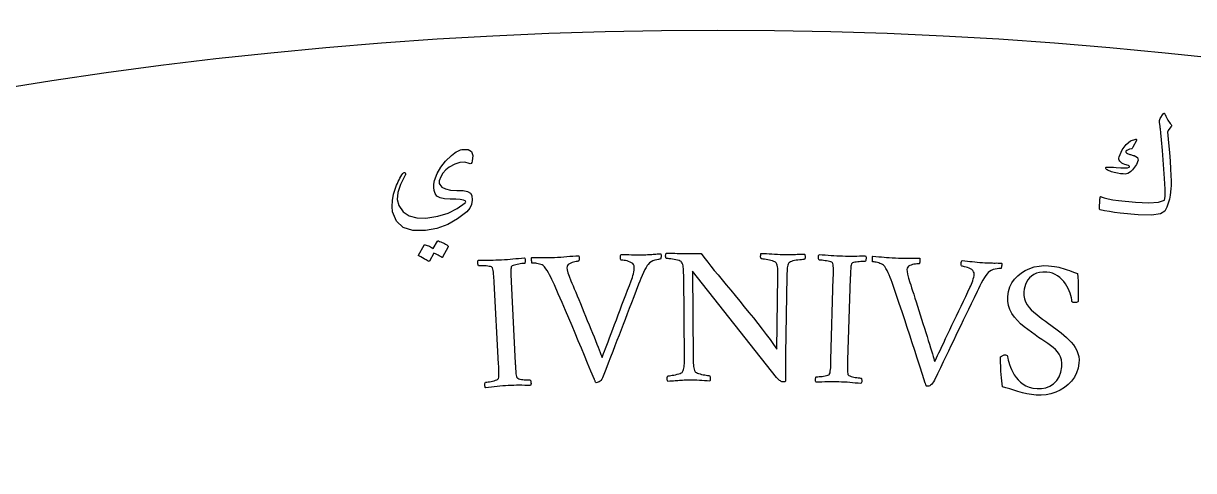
# Model space of a CAD drawing. Header units: millimetres. Extents: x -82 to 82, y -82 to 107.
# Drawn here: x -9.86 to 6.76, y 55.87 to 62.22 of the extents above; entities that cross this region are included whole.
import ezdxf

# ---------------------------------------------------------------- set-up
doc = ezdxf.new("R2010")
doc.units = ezdxf.units.MM
doc.layers.add('ENGRAVE', color=7, linetype='Continuous')
doc.layers.add('TEXT', color=5, linetype='Continuous')

msp = doc.modelspace()

# ---------------------------------------------------------------- linework, layer by layer
at = {"layer": 'ENGRAVE'}
for radius in [80.85, 80.85, 78.6844, 74.6625, 74.6625, 71.4862, 65.5875, 65.5875, 62.1225]:
    msp.add_circle((0, 0), radius, dxfattribs=at)
at = {"layer": 'TEXT'}
for points in [[(6.3519, 60.9226), (6.3605, 60.9016), (6.3696, 60.8816), (6.3793, 60.8626), (6.3895, 60.8446), (6.4005, 60.8276), (6.4122, 60.8116), (6.4248, 60.7965), (6.4382, 60.7824), (6.4431, 60.7747), (6.4441, 60.7663), (6.4412, 60.7571), (6.4345, 60.7472), (6.3947, 60.6952), (6.3908, 60.6895), (6.3879, 60.6846), (6.3861, 60.6806), (6.3853, 60.6774), (6.4003, 60.5239), (6.4127, 60.3853), (6.4226, 60.2616), (6.4299, 60.1528), (6.4347, 60.0591), (6.4369, 59.9804), (6.4364, 59.917), (6.4333, 59.8686), (6.4236, 59.7779), (6.4188, 59.7493), (6.4127, 59.7207), (6.4052, 59.6922), (6.3963, 59.6637), (6.3859, 59.6352), (6.3739, 59.6068), (6.3602, 59.5785), (6.345, 59.5502), (6.2848, 59.5122), (6.1593, 59.4953), (5.9686, 59.4989), (5.7125, 59.5225), (5.6328, 59.5329), (5.5592, 59.5445), (5.4918, 59.5573), (5.4305, 59.5713), (5.4251, 59.5743), (5.4214, 59.5783), (5.4194, 59.5832), (5.4191, 59.5892), (5.42, 59.6178), (5.421, 59.6438), (5.4222, 59.6672), (5.4234, 59.688), (5.4248, 59.7064), (5.4264, 59.7228), (5.4281, 59.737), (5.4299, 59.7491), (5.4313, 59.7559), (5.4341, 59.7595), (5.4382, 59.7599), (5.4437, 59.7572), (5.4858, 59.7401), (5.5406, 59.7254), (5.6083, 59.7129), (5.6887, 59.7026), (5.9296, 59.6792), (6.1192, 59.6717), (6.2576, 59.6804), (6.3447, 59.7057), (6.3506, 59.7621), (6.35, 59.8658), (6.3429, 60.0168), (6.3291, 60.215), (6.3134, 60.4137), (6.3008, 60.5641), (6.2913, 60.6661), (6.2851, 60.7197), (6.283, 60.7345), (6.281, 60.7482), (6.2791, 60.7611), (6.2773, 60.773), (6.2757, 60.7838), (6.2742, 60.7934), (6.2728, 60.8019), (6.2716, 60.8091), (6.2699, 60.8249), (6.2709, 60.8396), (6.2747, 60.8534), (6.2813, 60.8662), (6.3244, 60.9329), (6.3278, 60.9374), (6.3313, 60.9401), (6.3349, 60.9413), (6.3386, 60.9408), (6.3428, 60.9379), (6.3464, 60.9339), (6.3495, 60.9288), (6.3519, 60.9226)], [(5.9347, 60.5753), (5.9382, 60.5745), (5.9411, 60.5728), (5.9435, 60.5702), (5.9452, 60.5668), (5.9457, 60.5638), (5.9456, 60.5606), (5.945, 60.5573), (5.944, 60.5538), (5.895, 60.4594), (5.8892, 60.4499), (5.8835, 60.4427), (5.8777, 60.4379), (5.8719, 60.4354), (5.8477, 60.4311), (5.8269, 60.4243), (5.8094, 60.4151), (5.7951, 60.4035), (5.7919, 60.397), (5.7947, 60.3895), (5.8036, 60.381), (5.8185, 60.3713), (5.8286, 60.3667), (5.8391, 60.3623), (5.8499, 60.3581), (5.8612, 60.3541), (5.8729, 60.3503), (5.8852, 60.3466), (5.8981, 60.3431), (5.9117, 60.3398), (5.9571, 60.3156), (5.9683, 60.2739), (5.9453, 60.2147), (5.8881, 60.1381), (5.8655, 60.1159), (5.8439, 60.0989), (5.8233, 60.0872), (5.8036, 60.0808), (5.7825, 60.0785), (5.7537, 60.0795), (5.7173, 60.0838), (5.6732, 60.0914), (5.6507, 60.0957), (5.6294, 60.1007), (5.6094, 60.1061), (5.5906, 60.1122), (5.573, 60.1185), (5.5565, 60.1247), (5.5413, 60.1308), (5.5271, 60.1368), (5.5186, 60.1426), (5.5127, 60.1489), (5.5095, 60.1556), (5.5089, 60.1628), (5.5107, 60.17), (5.5147, 60.1749), (5.5208, 60.1775), (5.529, 60.1778), (5.5552, 60.1771), (5.5848, 60.1759), (5.6179, 60.1741), (5.6544, 60.1717), (5.7226, 60.1673), (5.7761, 60.1663), (5.8149, 60.1687), (5.839, 60.1747), (5.8423, 60.1766), (5.8442, 60.1793), (5.8448, 60.1829), (5.844, 60.1873), (5.8426, 60.1901), (5.8398, 60.1929), (5.8356, 60.1955), (5.83, 60.198), (5.7772, 60.2162), (5.7552, 60.2249), (5.7366, 60.2351), (5.7215, 60.2468), (5.7098, 60.2601), (5.7003, 60.2752), (5.6952, 60.2905), (5.6947, 60.3057), (5.6986, 60.321), (5.7427, 60.4226), (5.7967, 60.4988), (5.8607, 60.5497), (5.9347, 60.5753)], [(-3.5354, 60.2288), (-3.597, 60.2454), (-3.6645, 60.2421), (-3.7377, 60.2191), (-3.8167, 60.1762), (-3.866, 60.1369), (-3.9061, 60.0911), (-3.9372, 60.0389), (-3.9591, 59.9803), (-3.9609, 59.9688), (-3.9604, 59.9569), (-3.9575, 59.9447), (-3.9522, 59.9322), (-3.9201, 59.8944), (-3.8688, 59.8677), (-3.7982, 59.8519), (-3.7083, 59.847), (-3.6197, 59.843), (-3.5547, 59.8297), (-3.5134, 59.8073), (-3.4958, 59.7758), (-3.4901, 59.7081), (-3.4998, 59.6468), (-3.525, 59.5922), (-3.5655, 59.544), (-3.6969, 59.4412), (-3.8385, 59.3623), (-3.9902, 59.3074), (-4.1524, 59.2763), (-4.3319, 59.2761), (-4.4695, 59.3205), (-4.5656, 59.4099), (-4.62, 59.5444), (-4.6284, 59.6199), (-4.6239, 59.7029), (-4.6065, 59.7935), (-4.576, 59.8916), (-4.5649, 59.919), (-4.5533, 59.9456), (-4.5413, 59.9713), (-4.5289, 59.996), (-4.5159, 60.02), (-4.5023, 60.0433), (-4.488, 60.066), (-4.4731, 60.088), (-4.4649, 60.0973), (-4.4572, 60.1013), (-4.4501, 60.1002), (-4.4436, 60.0939), (-4.4396, 60.0858), (-4.4382, 60.0775), (-4.4393, 60.069), (-4.443, 60.0604), (-4.5102, 59.9316), (-4.547, 59.8172), (-4.5536, 59.7172), (-4.5301, 59.6316), (-4.469, 59.5442), (-4.3847, 59.4856), (-4.2772, 59.4556), (-4.1464, 59.4541), (-3.9806, 59.4789), (-3.8327, 59.5232), (-3.7024, 59.5874), (-3.5899, 59.6713), (-3.5832, 59.6783), (-3.5809, 59.6849), (-3.5831, 59.6914), (-3.5896, 59.6975), (-3.6151, 59.7081), (-3.6589, 59.7157), (-3.7208, 59.7203), (-3.8009, 59.7217), (-3.8826, 59.7265), (-3.9457, 59.7413), (-3.9902, 59.7661), (-4.0161, 59.801), (-4.0299, 59.8431), (-4.0359, 59.8879), (-4.0342, 59.9353), (-4.0248, 59.9853), (-3.9897, 60.0846), (-3.9379, 60.1773), (-3.8694, 60.2633), (-3.7841, 60.3425), (-3.7612, 60.3615), (-3.7389, 60.378), (-3.7171, 60.3922), (-3.6959, 60.404), (-3.6754, 60.4135), (-3.6556, 60.4209), (-3.6367, 60.4261), (-3.6185, 60.4292), (-3.5468, 60.4268), (-3.5012, 60.3983), (-3.4819, 60.3438), (-3.4887, 60.2633), (-3.4961, 60.2413), (-3.5063, 60.2282), (-3.5194, 60.2241), (-3.5354, 60.2288)], [(-3.9853, 59.1235), (-3.9832, 59.1259), (-3.9801, 59.1275), (-3.976, 59.1283), (-3.9709, 59.1282), (-3.9524, 59.1225), (-3.9345, 59.1161), (-3.9171, 59.109), (-3.9002, 59.1011), (-3.8837, 59.0924), (-3.8675, 59.0827), (-3.8516, 59.0721), (-3.8359, 59.0605), (-3.8328, 59.0569), (-3.8313, 59.0529), (-3.8314, 59.0486), (-3.833, 59.0439), (-3.9114, 58.8969), (-3.9137, 58.8949), (-3.9172, 58.8946), (-3.922, 58.8962), (-3.9281, 58.8995), (-3.9323, 58.9027), (-3.9391, 58.9069), (-3.9485, 58.9123), (-3.9605, 58.9188), (-3.9753, 58.9265), (-3.9928, 58.9355), (-4.0133, 58.9459), (-4.0365, 58.9575), (-4.0983, 58.8431), (-4.1012, 58.8395), (-4.1053, 58.8384), (-4.1104, 58.8398), (-4.1166, 58.8437), (-4.122, 58.847), (-4.1305, 58.852), (-4.1421, 58.8587), (-4.1567, 58.867), (-4.1747, 58.8769), (-4.1963, 58.8885), (-4.2214, 58.9016), (-4.2501, 58.9164), (-4.2532, 58.919), (-4.2546, 58.9216), (-4.2545, 58.9245), (-4.2527, 58.9274), (-4.1729, 59.0694), (-4.1708, 59.0719), (-4.1677, 59.0735), (-4.1636, 59.0743), (-4.1585, 59.0742), (-4.1428, 59.0702), (-4.1275, 59.0654), (-4.1127, 59.0597), (-4.0982, 59.0532), (-4.0842, 59.0459), (-4.0705, 59.0381), (-4.0573, 59.0296), (-4.0445, 59.0205)], [(-3.0724, 58.8616), (-3.0313, 58.864), (-2.9908, 58.8668), (-2.9508, 58.8702), (-2.9114, 58.874), (-2.8719, 58.8779), (-2.8314, 58.8817), (-2.79, 58.8854), (-2.7477, 58.8888), (-2.7425, 58.8824), (-2.7388, 58.8739), (-2.7366, 58.8631), (-2.7359, 58.8502), (-2.7365, 58.8373), (-2.738, 58.8263), (-2.7405, 58.8175), (-2.7441, 58.8107), (-2.7544, 58.8099), (-2.7682, 58.8085), (-2.7856, 58.8064), (-2.8066, 58.8035), (-2.8289, 58.8001), (-2.8505, 58.7962), (-2.8713, 58.7918), (-2.8914, 58.7868), (-2.909, 58.7812), (-2.9222, 58.7748), (-2.9311, 58.7676), (-2.9357, 58.7595), (-2.9388, 58.7443), (-2.9409, 58.727), (-2.942, 58.7077), (-2.9421, 58.6864), (-2.9415, 58.6635), (-2.9408, 58.6396), (-2.9398, 58.6146), (-2.9386, 58.5886), (-2.9384, 58.5845), (-2.9382, 58.5803), (-2.938, 58.5761), (-2.9377, 58.5719), (-2.9375, 58.5677), (-2.9373, 58.5635), (-2.9371, 58.5593), (-2.9369, 58.5552), (-2.8785, 57.3914), (-2.8783, 57.3872), (-2.8781, 57.383), (-2.8779, 57.3788), (-2.8777, 57.3746), (-2.8775, 57.3704), (-2.8773, 57.3663), (-2.8771, 57.3621), (-2.8769, 57.3579), (-2.8755, 57.332), (-2.874, 57.3073), (-2.8724, 57.2839), (-2.8706, 57.2617), (-2.8685, 57.2411), (-2.8655, 57.2224), (-2.8618, 57.2057), (-2.8574, 57.191), (-2.8522, 57.1844), (-2.8429, 57.1784), (-2.8294, 57.173), (-2.8118, 57.1681), (-2.7918, 57.1639), (-2.7712, 57.1606), (-2.7499, 57.1582), (-2.728, 57.1567), (-2.7074, 57.1559), (-2.6904, 57.1554), (-2.6769, 57.1552), (-2.6668, 57.1554), (-2.6628, 57.149), (-2.6595, 57.1404), (-2.657, 57.1297), (-2.6553, 57.1168), (-2.6548, 57.1039), (-2.6559, 57.093), (-2.6587, 57.0841), (-2.6632, 57.0773), (-2.7044, 57.078), (-2.7447, 57.0787), (-2.7841, 57.0791), (-2.8227, 57.0794), (-2.8611, 57.0793), (-2.8999, 57.0787), (-2.9393, 57.0774), (-2.9792, 57.0756), (-3.018, 57.0733), (-3.0572, 57.0705), (-3.0967, 57.067), (-3.1366, 57.063), (-3.1767, 57.0586), (-3.2172, 57.054), (-3.258, 57.0491), (-3.2991, 57.044), (-3.3043, 57.0504), (-3.308, 57.0589), (-3.3102, 57.0696), (-3.3111, 57.0825), (-3.3107, 57.0955), (-3.3093, 57.1064), (-3.307, 57.1153), (-3.3036, 57.1222), (-3.2936, 57.123), (-3.2802, 57.1246), (-3.2633, 57.1268), (-3.243, 57.1298), (-3.2212, 57.1336), (-3.2001, 57.1382), (-3.1794, 57.1436), (-3.1594, 57.1499), (-3.142, 57.1566), (-3.1292, 57.1635), (-3.1212, 57.1704), (-3.1178, 57.1774), (-3.1139, 57.1956), (-3.1113, 57.2162), (-3.11, 57.2392), (-3.1101, 57.2646), (-3.1109, 57.2916), (-3.112, 57.3197), (-3.1133, 57.3489), (-3.1149, 57.379), (-3.1781, 58.5426), (-3.1798, 58.5728), (-3.1816, 58.6022), (-3.1836, 58.6307), (-3.1858, 58.6583), (-3.1885, 58.6841), (-3.1923, 58.7072), (-3.1973, 58.7277), (-3.2033, 58.7455), (-3.2076, 58.7531), (-3.2166, 58.7594), (-3.2304, 58.7645), (-3.2489, 58.7682), (-3.27, 58.7709), (-3.2916, 58.7731), (-3.3138, 58.7748), (-3.3364, 58.7758), (-3.3575, 58.7765), (-3.375, 58.7768), (-3.389, 58.7768), (-3.3993, 58.7764), (-3.4035, 58.7828), (-3.407, 58.7914), (-3.4096, 58.8021), (-3.4115, 58.8149), (-3.4122, 58.8278), (-3.4111, 58.8387), (-3.4084, 58.8476), (-3.4038, 58.8546), (-3.3611, 58.8555), (-3.3188, 58.8563), (-3.2768, 58.8568), (-3.2352, 58.8571), (-3.1939, 58.8575), (-3.153, 58.8584), (-3.1125, 58.8598), (-3.0724, 58.8616)], [(-2.322, 58.896), (-2.2767, 58.898), (-2.2322, 58.9005), (-2.1883, 58.9034), (-2.1452, 58.9069), (-2.1027, 58.9104), (-2.0604, 58.9137), (-2.0186, 58.9168), (-1.977, 58.9197), (-1.9744, 58.9129), (-1.9726, 58.9035), (-1.9715, 58.8914), (-1.9713, 58.8766), (-1.972, 58.8623), (-1.9737, 58.8517), (-1.9764, 58.8447), (-1.9801, 58.8414), (-1.9877, 58.8407), (-1.9989, 58.839), (-2.0139, 58.8363), (-2.0326, 58.8326), (-2.0529, 58.8277), (-2.0725, 58.8214), (-2.0916, 58.8137), (-2.1101, 58.8047), (-2.1259, 58.7937), (-2.137, 58.7803), (-2.1434, 58.7644), (-2.1451, 58.7461), (-2.1408, 58.7179), (-2.1298, 58.6781), (-2.1119, 58.6267), (-2.0873, 58.5636), (-2.0738, 58.5308), (-2.0581, 58.493), (-2.0404, 58.4502), (-2.0206, 58.4024), (-1.9993, 58.3508), (-1.977, 58.2966), (-1.9538, 58.2398), (-1.9296, 58.1804), (-1.905, 58.1197), (-1.8802, 58.059), (-1.8553, 57.9983), (-1.8303, 57.9376), (-1.8057, 57.8781), (-1.7824, 57.821), (-1.7602, 57.7663), (-1.7392, 57.714), (-1.7197, 57.6652), (-1.7022, 57.6211), (-1.6865, 57.5816), (-1.6728, 57.5468), (-1.6614, 57.518), (-1.6528, 57.4967), (-1.6471, 57.4828), (-1.6442, 57.4763), (-1.6402, 57.486), (-1.6332, 57.5035), (-1.6233, 57.5291), (-1.6104, 57.5625), (-1.5952, 57.6025), (-1.5782, 57.6476), (-1.5594, 57.6979), (-1.5387, 57.7532), (-1.5166, 57.8126), (-1.4932, 57.8749), (-1.4687, 57.9403), (-1.4429, 58.0086), (-1.4164, 58.0787), (-1.3896, 58.1493), (-1.3627, 58.2205), (-1.3355, 58.2921), (-1.3085, 58.3629), (-1.2824, 58.4317), (-1.257, 58.4982), (-1.2324, 58.5627), (-1.2233, 58.587), (-1.2149, 58.612), (-1.2073, 58.6376), (-1.2004, 58.664), (-1.1947, 58.6896), (-1.1907, 58.7131), (-1.1885, 58.7344), (-1.188, 58.7537), (-1.1908, 58.7746), (-1.1984, 58.7926), (-1.2107, 58.8077), (-1.2278, 58.8199), (-1.2476, 58.8298), (-1.2681, 58.8379), (-1.2893, 58.8443), (-1.3111, 58.8489), (-1.3316, 58.8521), (-1.3487, 58.8543), (-1.3624, 58.8556), (-1.3726, 58.8559), (-1.3777, 58.8602), (-1.3815, 58.8679), (-1.3839, 58.8789), (-1.3849, 58.8933), (-1.3846, 58.9081), (-1.3827, 58.9203), (-1.3794, 58.9299), (-1.3745, 58.9369), (-1.3365, 58.9363), (-1.2995, 58.9354), (-1.2636, 58.9344), (-1.2287, 58.9331), (-1.1939, 58.932), (-1.158, 58.9314), (-1.121, 58.9313), (-1.083, 58.9318), (-1.0519, 58.9324), (-1.0241, 58.9332), (-0.9998, 58.934), (-0.9788, 58.935), (-0.9596, 58.9361), (-0.9406, 58.9374), (-0.9218, 58.9388), (-0.9032, 58.9404), (-0.8836, 58.9421), (-0.8618, 58.9438), (-0.8379, 58.9456), (-0.8119, 58.9473), (-0.8095, 58.9404), (-0.8081, 58.9306), (-0.8077, 58.918), (-0.8084, 58.9026), (-0.8098, 58.888), (-0.8116, 58.8775), (-0.8139, 58.8711), (-0.8165, 58.869), (-0.8278, 58.868), (-0.8446, 58.8651), (-0.8669, 58.8604), (-0.8947, 58.8539), (-0.9237, 58.8447), (-0.9496, 58.8321), (-0.9725, 58.816), (-0.9922, 58.7964), (-1.0057, 58.7786), (-1.021, 58.7537), (-1.0381, 58.7215), (-1.0571, 58.6821), (-1.0763, 58.6396), (-1.0943, 58.5979), (-1.111, 58.5572), (-1.1265, 58.5173), (-1.1621, 58.4249), (-1.1961, 58.3364), (-1.2286, 58.2517), (-1.2594, 58.1708), (-1.2892, 58.0926), (-1.3186, 58.0158), (-1.3476, 57.9403), (-1.3762, 57.8663), (-1.4048, 57.7922), (-1.4339, 57.7168), (-1.4633, 57.6398), (-1.4932, 57.5615), (-1.5242, 57.4803), (-1.557, 57.3949), (-1.5918, 57.3052), (-1.6283, 57.2112), (-1.639, 57.1864), (-1.6503, 57.1659), (-1.6622, 57.1494), (-1.6747, 57.1372), (-1.6877, 57.1282), (-1.7009, 57.1217), (-1.7144, 57.1177), (-1.7281, 57.116), (-1.7321, 57.117), (-1.7359, 57.1203), (-1.7393, 57.1259), (-1.7425, 57.1338), (-1.7455, 57.1421), (-1.7485, 57.1493), (-1.7515, 57.1552), (-1.7544, 57.16), (-1.8031, 57.278), (-1.8503, 57.3921), (-1.8959, 57.5022), (-1.94, 57.6083), (-1.9836, 57.7128), (-2.0277, 57.8181), (-2.0724, 57.9243), (-2.1176, 58.0313), (-2.1645, 58.1414), (-2.2145, 58.257), (-2.2675, 58.378), (-2.3236, 58.5044), (-2.3407, 58.5432), (-2.3575, 58.5799), (-2.3741, 58.6146), (-2.3905, 58.6471), (-2.4071, 58.6779), (-2.4246, 58.7073), (-2.443, 58.7352), (-2.4622, 58.7616), (-2.4712, 58.7719), (-2.483, 58.781), (-2.4976, 58.789), (-2.515, 58.7957), (-2.5337, 58.8014), (-2.5522, 58.806), (-2.5704, 58.8096), (-2.5885, 58.8121), (-2.6053, 58.8138), (-2.6197, 58.815), (-2.6317, 58.8155), (-2.6415, 58.8154), (-2.6428, 58.8177), (-2.644, 58.8247), (-2.6451, 58.8365), (-2.646, 58.8529), (-2.6466, 58.8696), (-2.6466, 58.8819), (-2.6461, 58.8899), (-2.645, 58.8935), (-2.5984, 58.8941), (-2.556, 58.8943), (-2.5177, 58.8941), (-2.4834, 58.8936), (-2.4492, 58.8932), (-2.4109, 58.8934), (-2.3685, 58.8944), (-2.322, 58.896)], [(-0.4491, 58.9484), (-0.4178, 58.9486), (-0.387, 58.9488), (-0.3564, 58.949), (-0.3263, 58.9492), (-0.2982, 58.9495), (-0.2741, 58.9502), (-0.254, 58.9511), (-0.2377, 58.9524), (-0.2129, 58.9171), (-0.1818, 58.8751), (-0.1442, 58.8265), (-0.1003, 58.7712), (-0.0513, 58.7106), (0.0015, 58.6459), (0.0581, 58.5771), (0.1185, 58.5043), (0.1811, 58.4288), (0.2447, 58.352), (0.3091, 58.2738), (0.3744, 58.1944), (0.4396, 58.1146), (0.5035, 58.0352), (0.5662, 57.9563), (0.6276, 57.8779), (0.6863, 57.8015), (0.7407, 57.7288), (0.7908, 57.6597), (0.8367, 57.5944), (0.8517, 58.6282), (0.852, 58.6626), (0.852, 58.6931), (0.8515, 58.7199), (0.8505, 58.7428), (0.8482, 58.7632), (0.8433, 58.7827), (0.8359, 58.8011), (0.826, 58.8186), (0.8197, 58.8256), (0.8091, 58.8324), (0.7942, 58.8392), (0.775, 58.8458), (0.7535, 58.852), (0.7313, 58.8575), (0.7087, 58.8624), (0.6854, 58.8665), (0.6635, 58.8698), (0.6445, 58.8722), (0.6285, 58.8737), (0.6156, 58.8742), (0.6108, 58.8821), (0.6076, 58.8914), (0.606, 58.9024), (0.6061, 58.9149), (0.607, 58.9272), (0.6081, 58.9375), (0.6093, 58.946), (0.6107, 58.9525), (0.6515, 58.9506), (0.691, 58.9485), (0.7293, 58.9462), (0.7663, 58.9437), (0.8039, 58.9414), (0.8437, 58.9395), (0.886, 58.9381), (0.9305, 58.9372), (0.9618, 58.9368), (0.9901, 58.9366), (1.0154, 58.9366), (1.0376, 58.9368), (1.0585, 58.9372), (1.0798, 58.9378), (1.1014, 58.9385), (1.1234, 58.9394), (1.1467, 58.9404), (1.1723, 58.9412), (1.2003, 58.9421), (1.2306, 58.9429), (1.2331, 58.9365), (1.2353, 58.9288), (1.237, 58.9197), (1.2384, 58.9091), (1.2387, 58.898), (1.2372, 58.8868), (1.234, 58.8757), (1.2289, 58.8646), (1.2183, 58.8645), (1.2036, 58.8638), (1.1848, 58.8624), (1.1618, 58.8604), (1.137, 58.8577), (1.1128, 58.854), (1.0891, 58.8495), (1.0659, 58.8441), (1.0451, 58.8379), (1.0286, 58.8311), (1.0164, 58.8237), (1.0084, 58.8157), (0.9992, 58.8), (0.9922, 58.7832), (0.9872, 58.7652), (0.9844, 58.7463), (0.9828, 58.7243), (0.9815, 58.6974), (0.9804, 58.6656), (0.9796, 58.629), (0.9611, 57.5198), (0.9604, 57.4819), (0.9598, 57.4464), (0.9593, 57.4134), (0.9588, 57.3828), (0.9584, 57.3538), (0.9582, 57.3252), (0.9581, 57.2972), (0.9583, 57.2697), (0.9586, 57.2413), (0.959, 57.2106), (0.9596, 57.1777), (0.9603, 57.1425), (0.9581, 57.1374), (0.9546, 57.1335), (0.9497, 57.1306), (0.9435, 57.1288), (0.937, 57.1277), (0.9317, 57.1269), (0.9273, 57.1264), (0.924, 57.1263), (0.9176, 57.1273), (0.9092, 57.13), (0.899, 57.1346), (0.8869, 57.1409), (0.8736, 57.1495), (0.8598, 57.1608), (0.8456, 57.175), (0.8309, 57.192), (-0.359, 58.7003), (-0.3514, 57.4596), (-0.3509, 57.4253), (-0.35, 57.395), (-0.3485, 57.3688), (-0.3466, 57.3465), (-0.3434, 57.3267), (-0.3383, 57.3078), (-0.3314, 57.2897), (-0.3225, 57.2726), (-0.3163, 57.2657), (-0.3061, 57.2591), (-0.292, 57.2526), (-0.2738, 57.2463), (-0.2533, 57.2404), (-0.2322, 57.235), (-0.2103, 57.2301), (-0.1878, 57.2257), (-0.1664, 57.2221), (-0.1479, 57.2195), (-0.1324, 57.218), (-0.1198, 57.2175), (-0.1149, 57.2098), (-0.1115, 57.2007), (-0.1094, 57.1903), (-0.1086, 57.1784), (-0.109, 57.1665), (-0.11, 57.156), (-0.1117, 57.1469), (-0.1141, 57.1393), (-0.1536, 57.1419), (-0.1917, 57.1443), (-0.2284, 57.1465), (-0.2637, 57.1485), (-0.2995, 57.1502), (-0.3378, 57.1513), (-0.3784, 57.1518), (-0.4215, 57.1518), (-0.4509, 57.1514), (-0.478, 57.1506), (-0.5028, 57.1496), (-0.5254, 57.1481), (-0.5466, 57.1465), (-0.5676, 57.1449), (-0.5882, 57.1433), (-0.6084, 57.1417), (-0.6299, 57.1401), (-0.6544, 57.1384), (-0.6818, 57.1367), (-0.7121, 57.1349), (-0.7148, 57.1412), (-0.7172, 57.1488), (-0.7192, 57.1579), (-0.7209, 57.1684), (-0.7215, 57.1795), (-0.7205, 57.1907), (-0.7177, 57.2019), (-0.7131, 57.2132), (-0.7029, 57.2137), (-0.6889, 57.2152), (-0.6711, 57.2176), (-0.6494, 57.2209), (-0.626, 57.225), (-0.6027, 57.2298), (-0.5797, 57.2353), (-0.5567, 57.2414), (-0.5363, 57.2482), (-0.5205, 57.2554), (-0.5093, 57.2631), (-0.5029, 57.2713), (-0.4943, 57.2872), (-0.4876, 57.3039), (-0.4828, 57.3215), (-0.4799, 57.3399), (-0.4782, 57.3614), (-0.4772, 57.3878), (-0.4766, 57.4194), (-0.4767, 57.4559), (-0.4865, 58.6407), (-0.4871, 58.6774), (-0.4882, 58.7092), (-0.4897, 58.736), (-0.4918, 58.758), (-0.495, 58.777), (-0.5003, 58.795), (-0.5074, 58.8119), (-0.5166, 58.8277), (-0.5233, 58.8357), (-0.5349, 58.8432), (-0.5513, 58.8502), (-0.5724, 58.8565), (-0.5961, 58.8621), (-0.62, 58.8669), (-0.644, 58.8707), (-0.6682, 58.8737), (-0.6905, 58.8759), (-0.7089, 58.8774), (-0.7234, 58.8783), (-0.7339, 58.8785), (-0.7388, 58.8896), (-0.742, 58.9007), (-0.7434, 58.9119), (-0.743, 58.9231), (-0.7415, 58.9336), (-0.7397, 58.9427), (-0.7375, 58.9504), (-0.7349, 58.9567), (-0.6886, 58.9558), (-0.647, 58.9546), (-0.61, 58.9532), (-0.5777, 58.9515), (-0.5471, 58.9499), (-0.5155, 58.9489), (-0.4828, 58.9484), (-0.4491, 58.9484)], [(1.7699, 58.9151), (1.811, 58.9142), (1.8517, 58.9137), (1.8918, 58.9137), (1.9313, 58.9143), (1.9711, 58.915), (2.0118, 58.9154), (2.0533, 58.9156), (2.0957, 58.9156), (2.1004, 58.9088), (2.1034, 58.9), (2.1047, 58.8891), (2.1043, 58.8762), (2.1027, 58.8633), (2.1003, 58.8526), (2.097, 58.8439), (2.0929, 58.8374), (2.0826, 58.8376), (2.0687, 58.8373), (2.0512, 58.8366), (2.0301, 58.8355), (2.0075, 58.8339), (1.9857, 58.8317), (1.9646, 58.829), (1.9441, 58.8258), (1.9262, 58.8217), (1.9124, 58.8163), (1.9029, 58.8098), (1.8977, 58.8021), (1.8934, 58.7872), (1.8899, 58.7702), (1.8872, 58.7511), (1.8854, 58.7298), (1.884, 58.707), (1.8828, 58.6831), (1.8818, 58.6581), (1.8808, 58.6321), (1.8807, 58.6279), (1.8806, 58.6238), (1.8804, 58.6196), (1.8803, 58.6154), (1.8802, 58.6112), (1.88, 58.607), (1.8799, 58.6028), (1.8798, 58.5986), (1.8424, 57.434), (1.8423, 57.4298), (1.8421, 57.4256), (1.842, 57.4214), (1.8419, 57.4172), (1.8417, 57.413), (1.8416, 57.4088), (1.8415, 57.4046), (1.8413, 57.4005), (1.8406, 57.3745), (1.8401, 57.3498), (1.8397, 57.3263), (1.8396, 57.3041), (1.8401, 57.2833), (1.8415, 57.2645), (1.8438, 57.2476), (1.847, 57.2325), (1.8517, 57.2256), (1.8605, 57.2188), (1.8735, 57.2123), (1.8906, 57.2059), (1.9102, 57.2001), (1.9305, 57.1952), (1.9515, 57.191), (1.9732, 57.1878), (1.9936, 57.1852), (2.0105, 57.1833), (2.024, 57.1821), (2.034, 57.1814), (2.0375, 57.1747), (2.0401, 57.1658), (2.0417, 57.155), (2.0423, 57.142), (2.0418, 57.1291), (2.0398, 57.1183), (2.0362, 57.1097), (2.0313, 57.1033), (1.9903, 57.1074), (1.9501, 57.1113), (1.9109, 57.115), (1.8725, 57.1185), (1.8342, 57.1215), (1.7954, 57.1241), (1.7561, 57.1261), (1.7162, 57.1276), (1.6773, 57.1285), (1.638, 57.1288), (1.5983, 57.1286), (1.5583, 57.1279), (1.5179, 57.1268), (1.4772, 57.1255), (1.4361, 57.124), (1.3947, 57.1223), (1.3901, 57.1291), (1.3871, 57.1379), (1.3858, 57.1488), (1.386, 57.1617), (1.3874, 57.1746), (1.3897, 57.1854), (1.3927, 57.194), (1.3966, 57.2006), (1.4067, 57.2006), (1.4202, 57.201), (1.4372, 57.2019), (1.4577, 57.2032), (1.4797, 57.2052), (1.5012, 57.208), (1.5222, 57.2118), (1.5427, 57.2164), (1.5606, 57.2217), (1.5738, 57.2274), (1.5824, 57.2336), (1.5863, 57.2403), (1.5918, 57.2582), (1.5961, 57.2785), (1.5992, 57.3013), (1.6012, 57.3266), (1.6026, 57.3536), (1.6038, 57.3817), (1.6049, 57.4109), (1.6058, 57.4411), (1.6384, 58.6059), (1.6392, 58.6362), (1.6397, 58.6656), (1.6401, 58.6941), (1.6402, 58.7218), (1.6396, 58.7478), (1.6377, 58.7712), (1.6344, 58.792), (1.6298, 58.8102), (1.6262, 58.8181), (1.6178, 58.8252), (1.6045, 58.8313), (1.5864, 58.8365), (1.5655, 58.841), (1.5441, 58.845), (1.5222, 58.8484), (1.4997, 58.8514), (1.4787, 58.8537), (1.4613, 58.8555), (1.4474, 58.8566), (1.4371, 58.8571), (1.4334, 58.8638), (1.4307, 58.8726), (1.4289, 58.8835), (1.428, 58.8965), (1.4285, 58.9094), (1.4304, 58.9202), (1.4339, 58.9288), (1.439, 58.9353), (1.4816, 58.9328), (1.5239, 58.9301), (1.5658, 58.9271), (1.6073, 58.924), (1.6485, 58.921), (1.6893, 58.9186), (1.7298, 58.9166), (1.7699, 58.9151)], [(2.5206, 58.8878), (2.5659, 58.8861), (2.6105, 58.8849), (2.6544, 58.8843), (2.6977, 58.8842), (2.7404, 58.8842), (2.7827, 58.884), (2.8247, 58.8837), (2.8663, 58.8832), (2.8684, 58.8762), (2.8694, 58.8666), (2.8695, 58.8544), (2.8685, 58.8397), (2.8666, 58.8256), (2.8641, 58.8151), (2.8608, 58.8083), (2.8568, 58.8053), (2.8492, 58.8052), (2.8379, 58.8045), (2.8227, 58.803), (2.8038, 58.8009), (2.7832, 58.7976), (2.7631, 58.793), (2.7434, 58.7869), (2.7243, 58.7794), (2.7076, 58.7698), (2.6954, 58.7573), (2.6878, 58.742), (2.6846, 58.7239), (2.6865, 58.6955), (2.6943, 58.6549), (2.7079, 58.6022), (2.7272, 58.5373), (2.738, 58.5035), (2.7505, 58.4645), (2.7646, 58.4204), (2.7804, 58.3712), (2.7975, 58.318), (2.8152, 58.2621), (2.8337, 58.2036), (2.8529, 58.1425), (2.8725, 58.0799), (2.8922, 58.0174), (2.912, 57.9549), (2.932, 57.8923), (2.9515, 57.831), (2.9701, 57.7721), (2.9877, 57.7158), (3.0044, 57.6619), (3.0198, 57.6117), (3.0336, 57.5663), (3.046, 57.5257), (3.0569, 57.4899), (3.0658, 57.4603), (3.0726, 57.4383), (3.0772, 57.424), (3.0795, 57.4173), (3.0844, 57.4266), (3.0928, 57.4435), (3.1047, 57.4682), (3.1203, 57.5005), (3.1387, 57.5391), (3.1594, 57.5826), (3.1823, 57.6311), (3.2074, 57.6846), (3.2343, 57.7419), (3.2627, 57.8022), (3.2926, 57.8653), (3.3239, 57.9313), (3.3561, 57.999), (3.3885, 58.0672), (3.4212, 58.1358), (3.4542, 58.205), (3.4869, 58.2734), (3.5186, 58.3397), (3.5494, 58.404), (3.5792, 58.4662), (3.5902, 58.4897), (3.6006, 58.5139), (3.6103, 58.5388), (3.6194, 58.5645), (3.6272, 58.5896), (3.633, 58.6127), (3.637, 58.6338), (3.6391, 58.6529), (3.638, 58.674), (3.6319, 58.6925), (3.6209, 58.7086), (3.6048, 58.7222), (3.5859, 58.7337), (3.5661, 58.7435), (3.5456, 58.7515), (3.5242, 58.7579), (3.504, 58.7628), (3.4872, 58.7664), (3.4736, 58.7688), (3.4634, 58.7699), (3.4587, 58.7746), (3.4556, 58.7826), (3.4541, 58.7938), (3.4543, 58.8082), (3.4558, 58.8229), (3.4587, 58.8349), (3.4628, 58.8442), (3.4682, 58.8508), (3.5061, 58.8471), (3.5429, 58.8432), (3.5786, 58.8392), (3.6132, 58.8351), (3.6478, 58.8311), (3.6836, 58.8276), (3.7204, 58.8245), (3.7583, 58.8218), (3.7894, 58.8199), (3.8171, 58.8183), (3.8415, 58.8172), (3.8624, 58.8164), (3.8816, 58.816), (3.9007, 58.8157), (3.9195, 58.8155), (3.9382, 58.8156), (3.9579, 58.8157), (3.9798, 58.8156), (4.0037, 58.8154), (4.0298, 58.815), (4.0317, 58.8079), (4.0322, 58.798), (4.0316, 58.7855), (4.0296, 58.7702), (4.027, 58.7557), (4.0243, 58.7454), (4.0216, 58.7392), (4.0188, 58.7373), (4.0074, 58.7372), (3.9904, 58.7358), (3.9678, 58.7329), (3.9396, 58.7287), (3.9099, 58.7219), (3.883, 58.7115), (3.859, 58.6973), (3.8377, 58.6794), (3.8228, 58.6628), (3.8055, 58.6392), (3.7858, 58.6085), (3.7637, 58.5708), (3.741, 58.53), (3.7197, 58.49), (3.6997, 58.4507), (3.681, 58.4123), (3.6379, 58.3231), (3.5967, 58.2377), (3.5574, 58.1559), (3.5201, 58.0779), (3.484, 58.0024), (3.4483, 57.9282), (3.4132, 57.8554), (3.3786, 57.784), (3.344, 57.7125), (3.3089, 57.6397), (3.2732, 57.5654), (3.2371, 57.4898), (3.1995, 57.4115), (3.1597, 57.329), (3.1178, 57.2424), (3.0736, 57.1518), (3.0609, 57.128), (3.048, 57.1084), (3.0348, 57.093), (3.0213, 57.0818), (3.0076, 57.074), (2.9939, 57.0686), (2.9801, 57.0656), (2.9663, 57.0651), (2.9624, 57.0665), (2.959, 57.07), (2.956, 57.0759), (2.9534, 57.084), (2.9511, 57.0926), (2.9487, 57.1), (2.9463, 57.1061), (2.9437, 57.1111), (2.9049, 57.2327), (2.8673, 57.3503), (2.8308, 57.4638), (2.7956, 57.5731), (2.7607, 57.6808), (2.7254, 57.7894), (2.6896, 57.8989), (2.6533, 58.0092), (2.6156, 58.1228), (2.5753, 58.2421), (2.5324, 58.3671), (2.4868, 58.4977), (2.473, 58.5378), (2.4592, 58.5758), (2.4455, 58.6116), (2.4319, 58.6454), (2.4178, 58.6775), (2.4028, 58.7081), (2.3868, 58.7375), (2.3698, 58.7654), (2.3617, 58.7764), (2.3507, 58.7865), (2.3368, 58.7956), (2.32, 58.8038), (2.3018, 58.8109), (2.2838, 58.8171), (2.2659, 58.8221), (2.2481, 58.8261), (2.2315, 58.8292), (2.2173, 58.8315), (2.2053, 58.833), (2.1956, 58.8337), (2.1944, 58.8361), (2.1938, 58.8432), (2.1937, 58.855), (2.1941, 58.8715), (2.1949, 58.8882), (2.1959, 58.9005), (2.1971, 58.9084), (2.1985, 58.9119), (2.2449, 58.9087), (2.2872, 58.9054), (2.3254, 58.902), (2.3595, 58.8987), (2.3936, 58.8955), (2.4318, 58.8926), (2.4741, 58.89), (2.5206, 58.8878)], [(4.6973, 58.7767), (4.7396, 58.7727), (4.7779, 58.7677), (4.8125, 58.7618), (4.8432, 58.755), (4.8721, 58.7473), (4.9013, 58.7386), (4.9308, 58.7291), (4.9605, 58.7186), (4.9922, 58.7071), (5.0276, 58.6947), (5.0666, 58.6811), (5.1093, 58.6666), (5.1128, 58.6125), (5.1152, 58.5577), (5.1167, 58.5021), (5.1172, 58.4457), (5.1171, 58.3925), (5.1167, 58.3465), (5.1161, 58.3077), (5.1152, 58.2762), (5.1144, 58.2696), (5.1106, 58.2643), (5.1036, 58.2601), (5.0936, 58.257), (5.0825, 58.2549), (5.0727, 58.2536), (5.0639, 58.253), (5.0563, 58.2532), (5.047, 58.2548), (5.0389, 58.2576), (5.0319, 58.2617), (5.0262, 58.2671), (5.0242, 58.2935), (5.0196, 58.3223), (5.0123, 58.3535), (5.0023, 58.3869), (4.9897, 58.4213), (4.9743, 58.4552), (4.9562, 58.4887), (4.9353, 58.5216), (4.9117, 58.5531), (4.8854, 58.5822), (4.8563, 58.6089), (4.8246, 58.6332), (4.79, 58.6538), (4.7528, 58.6695), (4.7128, 58.6804), (4.6701, 58.6863), (4.616, 58.6876), (4.5675, 58.6825), (4.5246, 58.6709), (4.4873, 58.653), (4.455, 58.6302), (4.4271, 58.6043), (4.4037, 58.5752), (4.3847, 58.543), (4.3697, 58.5093), (4.3583, 58.4756), (4.3505, 58.4421), (4.3462, 58.4086), (4.3459, 58.3563), (4.3533, 58.3079), (4.3681, 58.2635), (4.3905, 58.2231), (4.4187, 58.1856), (4.4509, 58.1499), (4.4871, 58.1159), (4.5273, 58.0837), (4.5695, 58.0522), (4.6118, 58.0203), (4.6542, 57.988), (4.6967, 57.9553), (4.7295, 57.9311), (4.764, 57.9057), (4.8001, 57.879), (4.8378, 57.8512), (4.876, 57.822), (4.9132, 57.7916), (4.9496, 57.7597), (4.9852, 57.7265), (5.0184, 57.6916), (5.048, 57.6548), (5.0737, 57.6159), (5.0958, 57.5752), (5.1129, 57.5324), (5.1238, 57.4875), (5.1286, 57.4405), (5.1272, 57.3914), (5.1157, 57.3203), (5.0943, 57.2544), (5.0632, 57.1938), (5.0223, 57.1384), (4.9739, 57.089), (4.9202, 57.0463), (4.8612, 57.0104), (4.7971, 56.9811), (4.7296, 56.9591), (4.661, 56.9451), (4.5912, 56.9389), (4.5201, 56.9407), (4.4532, 56.9479), (4.3878, 56.9587), (4.324, 56.9732), (4.2616, 56.9914), (4.2015, 57.0106), (4.1445, 57.0281), (4.0907, 57.0439), (4.04, 57.058), (4.0349, 57.0997), (4.0304, 57.1427), (4.0264, 57.1871), (4.0231, 57.2329), (4.0204, 57.2779), (4.0181, 57.3201), (4.0163, 57.3594), (4.015, 57.3959), (4.0142, 57.4277), (4.0138, 57.4527), (4.0137, 57.4711), (4.0141, 57.4828), (4.0218, 57.489), (4.03, 57.4947), (4.0387, 57.4997), (4.0478, 57.5043), (4.0573, 57.5079), (4.0668, 57.5103), (4.0764, 57.5114), (4.0861, 57.5113), (4.0973, 57.509), (4.1059, 57.5036), (4.1118, 57.4953), (4.115, 57.4841), (4.1188, 57.4624), (4.1245, 57.4368), (4.1323, 57.4075), (4.142, 57.3743), (4.1543, 57.3388), (4.1697, 57.3026), (4.1881, 57.2656), (4.2095, 57.2279), (4.2345, 57.1911), (4.2635, 57.157), (4.2965, 57.1255), (4.3334, 57.0967), (4.3751, 57.0721), (4.4222, 57.0531), (4.4748, 57.0398), (4.5329, 57.0322), (4.5962, 57.0326), (4.6563, 57.0443), (4.7131, 57.0672), (4.7668, 57.1014), (4.8132, 57.1462), (4.8483, 57.2008), (4.8722, 57.2653), (4.8846, 57.3397), (4.886, 57.3939), (4.8804, 57.4424), (4.8678, 57.4852), (4.8482, 57.5222), (4.8231, 57.5555), (4.794, 57.5871), (4.7608, 57.6168), (4.7235, 57.6448), (4.6835, 57.6722), (4.6419, 57.7004), (4.5988, 57.7295), (4.5541, 57.7593), (4.5043, 57.7948), (4.4537, 57.8319), (4.4023, 57.8706), (4.3501, 57.9109), (4.2997, 57.9535), (4.2539, 57.999), (4.2126, 58.0474), (4.176, 58.0988), (4.1464, 58.1537), (4.1267, 58.2123), (4.1168, 58.2748), (4.1167, 58.3412), (4.1265, 58.411), (4.1457, 58.4753), (4.1744, 58.5343), (4.2125, 58.5879), (4.2582, 58.6355), (4.3093, 58.6765), (4.3659, 58.7109), (4.428, 58.7387), (4.4935, 58.7595), (4.5602, 58.7728), (4.6281, 58.7785), (4.6973, 58.7767)]]:
    msp.add_lwpolyline(points, close=True, dxfattribs=at)

doc.saveas('drawing.dxf')
